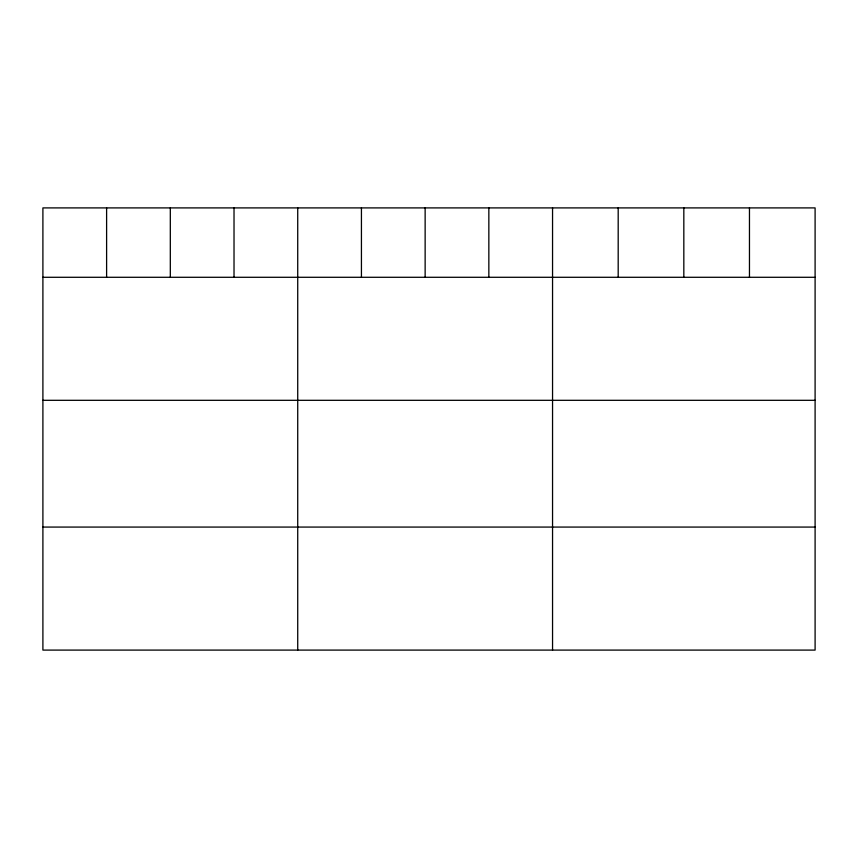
<?xml version="1.0" encoding="UTF-8"?>
<svg xmlns="http://www.w3.org/2000/svg" width="858" height="858" viewBox="0 0 858 858"><rect width="100%" height="100%" fill="white"/><g stroke="black" fill="none" stroke-linecap="round" stroke-linejoin="round"><path stroke-width="1.29" d="M815.1 277.284L815.1 650.096L42.9 650.096L42.9 207.904L815.1 207.904L815.1 277.284L42.9 277.284M42.9 400.311L815.1 400.311M42.9 527.069L815.1 527.069M749.463 207.904L749.463 277.284M683.826 207.904L683.826 277.284M618.189 207.904L618.189 277.284M552.552 207.904L552.552 650.096M488.846 207.904L488.846 277.284M425.139 207.904L425.139 277.284M361.433 207.904L361.433 277.284M297.726 207.904L297.726 650.096M234.019 207.904L234.019 277.284M170.313 207.904L170.313 277.284M106.607 207.904L106.607 277.284"/></g></svg>
